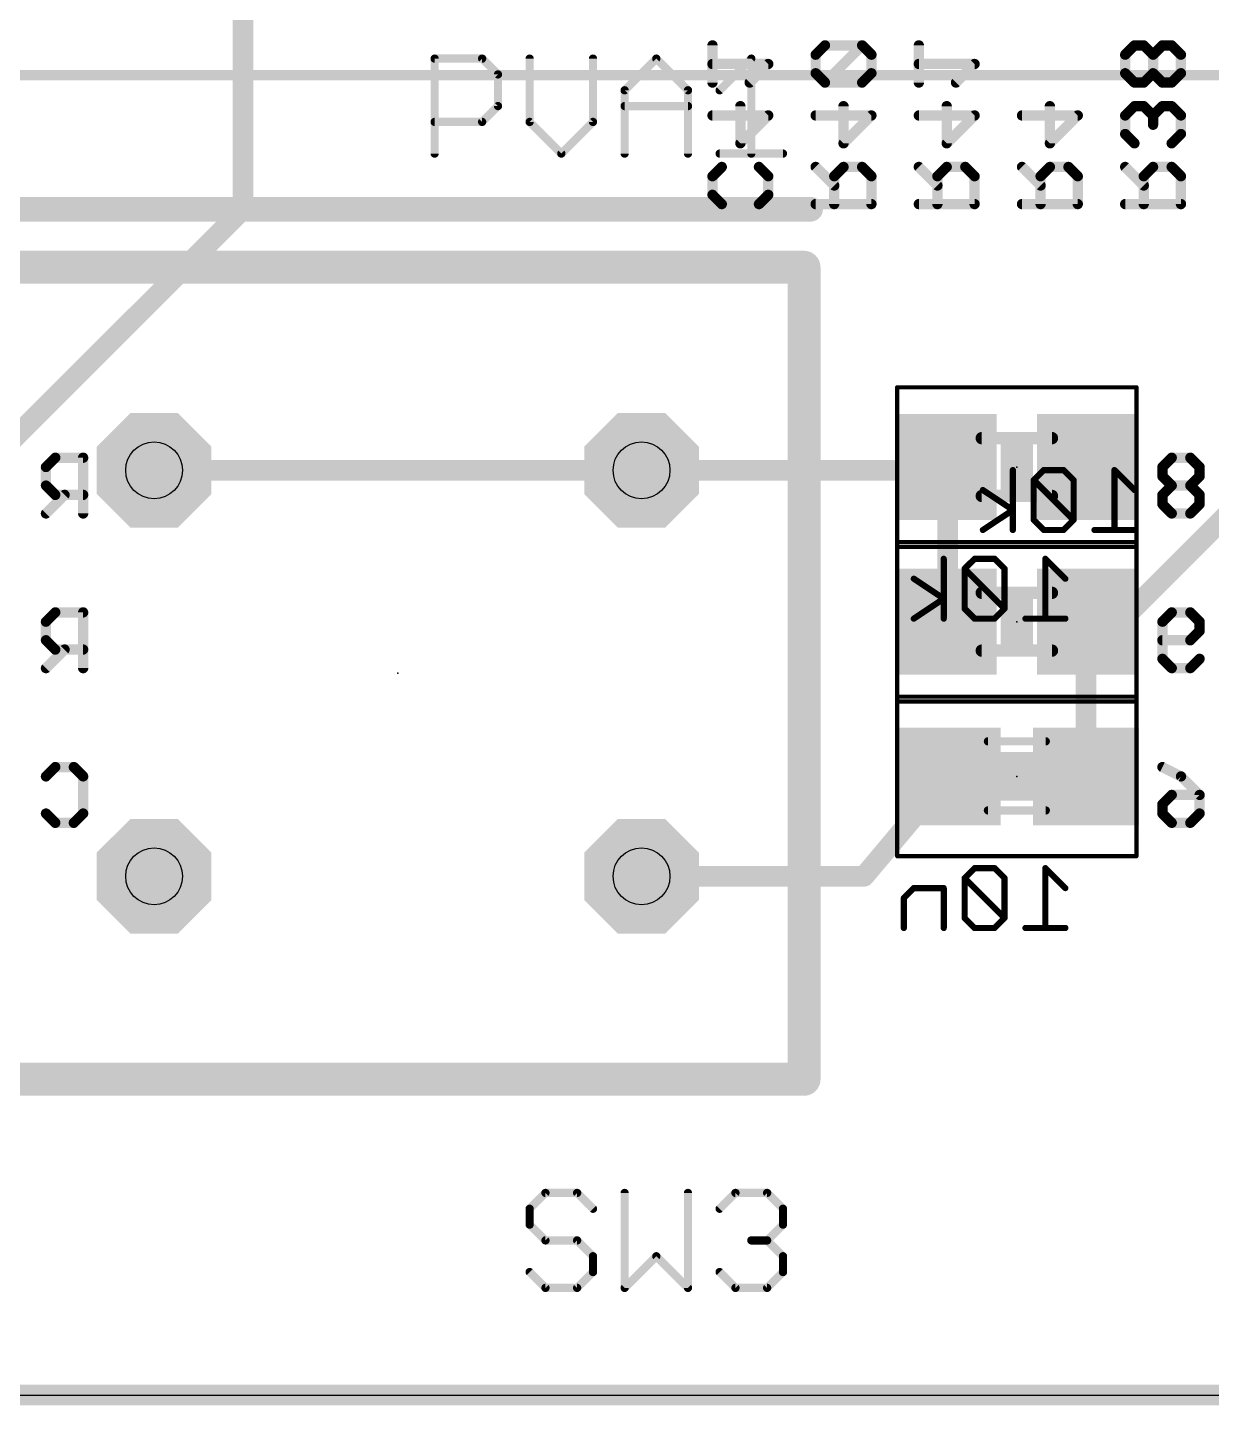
# Model space of a CAD drawing. Extents: x -0.1 to 85.2, y -25.2 to 58.4.
# Drawn here: x 22.11 to 36.69, y -24.26 to -7.29 of the extents above; entities that cross this region are included whole.
import ezdxf

# ---------------------------------------------------------------- set-up
doc = ezdxf.new("R2010")
doc.units = 0
for name, color, linetype in [('1', 22, 'CONTINUOUS'), ('16', 175, 'CONTINUOUS'), ('17', 82, 'CONTINUOUS'), ('20', 7, 'CONTINUOUS'), ('21', 253, 'CONTINUOUS'), ('23', 7, 'CONTINUOUS'), ('24', 7, 'CONTINUOUS'), ('25', 253, 'CONTINUOUS'), ('26', 253, 'CONTINUOUS'), ('27', 253, 'CONTINUOUS'), ('28', 253, 'CONTINUOUS'), ('29', 253, 'CONTINUOUS'), ('30', 253, 'CONTINUOUS'), ('32', 253, 'CONTINUOUS'), ('36', 253, 'CONTINUOUS'), ('40', 175, 'CONTINUOUS'), ('44', 253, 'CONTINUOUS'), ('49', 253, 'CONTINUOUS'), ('52', 253, 'CONTINUOUS')]:
    doc.layers.add(name, color=color, linetype=linetype)

# ---------------------------------------------------------------- blocks, each defined once
blk = doc.blocks.new('RECT')
blk.add_solid([(-0.5, -0.5), (0.5, -0.5), (-0.5, 0.5), (0.5, 0.5)])
blk = doc.blocks.new('OCTAGONP')
at = {"const_width": 0.5}
blk.add_lwpolyline([(-0.25, -0.1036), (-0.25, 0.1036), (-0.1036, 0.25), (0.1036, 0.25), (0.25, 0.1036), (0.25, -0.1036), (0.1036, -0.25), (-0.1036, -0.25), (-0.25, -0.1036), (-0.25, 0.1036)], dxfattribs=at)

msp = doc.modelspace()

# ---------------------------------------------------------------- linework, layer by layer
at = {"layer": '1', "const_width": 0.254}
msp.add_lwpolyline([(0, -24.13), (85.09, -24.13)], dxfattribs=at)
at = {"layer": '16', "const_width": 0.254}
for points in [[(24.765, -4.5085), (24.765, -9.525)], [(24.765, -9.525), (20.0025, -14.2875)], [(23.67, -12.74), (29.67, -12.74)], [(29.67, -12.74), (33.6, -12.74)], [(33.6, -12.74), (33.44, -12.7)], [(33.44, -12.7), (33.44, -14.605)], [(35.56, -14.605), (37.465, -12.7)], [(35.14, -16.51), (35.14, -14.605)], [(35.14, -14.605), (35.56, -14.605)], [(32.41, -17.74), (33.44, -16.51)], [(29.67, -17.74), (32.41, -17.74)], [(85.09, -24.13), (0, -24.13)]]:
    msp.add_lwpolyline(points, dxfattribs=at)
at = {"layer": '16', "const_width": 0.127}
for points in [[(24.7015, -9.525, 1), (24.8285, -9.525)], [(24.8099, -9.5699, 1), (24.7201, -9.4801)], [(23.67, -12.6765, 1), (23.67, -12.8035)], [(29.67, -12.6765, 1), (29.67, -12.8035)], [(29.67, -12.8035, 1), (29.67, -12.6765)], [(33.4554, -12.6384, 1), (33.4246, -12.7616)], [(33.5035, -12.7, 1), (33.3765, -12.7)], [(33.5846, -12.8016, 1), (33.6154, -12.6784)], [(33.6, -12.8035, 1), (33.6, -12.6765)], [(33.3765, -14.605, 1), (33.5035, -14.605)], [(35.2035, -14.605, 1), (35.0765, -14.605)], [(35.14, -14.5415, 1), (35.14, -14.6685)], [(35.5151, -14.5601, 1), (35.6049, -14.6499)], [(35.56, -14.6685, 1), (35.56, -14.5415)], [(33.4887, -16.5508, 1), (33.3913, -16.4692)], [(35.0765, -16.51, 1), (35.2035, -16.51)], [(29.67, -17.6765, 1), (29.67, -17.8035)], [(32.3613, -17.6992, 1), (32.4587, -17.7808)], [(32.41, -17.8035, 1), (32.41, -17.6765)]]:
    msp.add_lwpolyline(points, format="xyb", dxfattribs=at)
at = {"layer": '20'}
msp.add_line((2.54, -24.13), (82.55, -24.13), dxfattribs=at)
at = {"layer": '21'}
for points, const_width in [([(31.75, -9.525), (21.59, -9.525)], 0.3048), ([(21.67, -10.24), (31.67, -10.24)], 0.4064), ([(31.67, -10.24), (31.67, -20.24)], 0.4064), ([(31.67, -20.24), (21.67, -20.24)], 0.4064)]:
    msp.add_lwpolyline(points, dxfattribs=dict(at, const_width=const_width))
for points, const_width in [([(31.75, -9.6012, 1), (31.75, -9.4488)], 0.1524), ([(31.7716, -10.24, 1), (31.5684, -10.24)], 0.2032), ([(31.67, -10.3416, 1), (31.67, -10.1384)], 0.2032), ([(31.5684, -20.24, 1), (31.7716, -20.24)], 0.2032), ([(31.67, -20.3416, 1), (31.67, -20.1384)], 0.2032)]:
    msp.add_lwpolyline(points, format="xyb", dxfattribs=dict(at, const_width=const_width))
at = {"layer": '23'}
msp.add_point((26.67, -15.24), dxfattribs=at)
at = {"layer": '24'}
for p in [(34.29, -12.7), (34.29, -14.605), (34.29, -16.51)]:
    msp.add_point(p, dxfattribs=at)
at = {"layer": '25', "const_width": 0.1016}
for points in [[(28.4875, -21.6398), (28.2926, -21.8347)], [(28.8773, -21.6398), (28.4875, -21.6398)], [(29.0722, -21.8347), (28.8773, -21.6398)], [(29.462, -21.6398), (29.462, -22.8092)], [(30.2416, -22.8092), (30.2416, -21.6398)], [(30.6314, -21.8347), (30.8263, -21.6398)], [(30.8263, -21.6398), (31.2161, -21.6398)], [(31.2161, -21.6398), (31.411, -21.8347)], [(28.2926, -21.8347), (28.2926, -22.0296)], [(31.411, -21.8347), (31.411, -22.0296)], [(28.2926, -22.0296), (28.4875, -22.2245)], [(31.411, -22.0296), (31.2161, -22.2245)], [(28.4875, -22.2245), (28.8773, -22.2245)], [(28.8773, -22.2245), (29.0722, -22.4194)], [(31.2161, -22.2245), (31.0212, -22.2245)], [(31.2161, -22.2245), (31.411, -22.4194)], [(29.0722, -22.4194), (29.0722, -22.6143)], [(29.462, -22.8092), (29.8518, -22.4194)], [(29.8518, -22.4194), (30.2416, -22.8092)], [(31.411, -22.4194), (31.411, -22.6143)], [(28.4875, -22.8092), (28.2926, -22.6143)], [(29.0722, -22.6143), (28.8773, -22.8092)], [(30.8263, -22.8092), (30.6314, -22.6143)], [(31.411, -22.6143), (31.2161, -22.8092)], [(28.8773, -22.8092), (28.4875, -22.8092)], [(31.2161, -22.8092), (30.8263, -22.8092)]]:
    msp.add_lwpolyline(points, dxfattribs=at)
at = {"layer": '25', "const_width": 0.0508}
for points in [[(28.4875, -21.6144, 1), (28.4875, -21.6652)], [(28.5055, -21.6578, 1), (28.4695, -21.6218)], [(28.8953, -21.6218, 1), (28.8593, -21.6578)], [(28.8773, -21.6652, 1), (28.8773, -21.6144)], [(29.4874, -21.6398, 1), (29.4366, -21.6398)], [(30.267, -21.6398, 1), (30.2162, -21.6398)], [(30.8263, -21.6144, 1), (30.8263, -21.6652)], [(30.8443, -21.6578, 1), (30.8083, -21.6218)], [(31.2341, -21.6218, 1), (31.1981, -21.6578)], [(31.2161, -21.6652, 1), (31.2161, -21.6144)], [(28.2746, -21.8167, 1), (28.3106, -21.8527)], [(28.318, -21.8347, 1), (28.2672, -21.8347)], [(29.0542, -21.8527, 1), (29.0902, -21.8167)], [(30.6134, -21.8167, 1), (30.6494, -21.8527)], [(31.4364, -21.8347, 1), (31.3856, -21.8347)], [(31.393, -21.8527, 1), (31.429, -21.8167)], [(28.3106, -22.0116, 1), (28.2746, -22.0476)], [(28.2672, -22.0296, 1), (28.318, -22.0296)], [(31.3856, -22.0296, 1), (31.4364, -22.0296)], [(31.429, -22.0476, 1), (31.393, -22.0116)], [(28.4875, -22.1991, 1), (28.4875, -22.2499)], [(28.4695, -22.2425, 1), (28.5055, -22.2065)], [(28.8953, -22.2065, 1), (28.8593, -22.2425)], [(28.8773, -22.2499, 1), (28.8773, -22.1991)], [(31.0212, -22.1991, 1), (31.0212, -22.2499)], [(31.2341, -22.2065, 1), (31.1981, -22.2425)], [(31.1981, -22.2065, 1), (31.2341, -22.2425)], [(31.2161, -22.2499, 1), (31.2161, -22.1991)], [(29.0976, -22.4194, 1), (29.0468, -22.4194)], [(29.0542, -22.4374, 1), (29.0902, -22.4014)], [(29.8698, -22.4014, 1), (29.8338, -22.4374)], [(29.8698, -22.4374, 1), (29.8338, -22.4014)], [(31.4364, -22.4194, 1), (31.3856, -22.4194)], [(31.393, -22.4374, 1), (31.429, -22.4014)], [(28.3106, -22.5963, 1), (28.2746, -22.6323)], [(29.0902, -22.6323, 1), (29.0542, -22.5963)], [(30.6494, -22.5963, 1), (30.6134, -22.6323)], [(31.429, -22.6323, 1), (31.393, -22.5963)], [(29.0468, -22.6143, 1), (29.0976, -22.6143)], [(31.3856, -22.6143, 1), (31.4364, -22.6143)], [(28.4875, -22.7838, 1), (28.4875, -22.8346)], [(28.4695, -22.8272, 1), (28.5055, -22.7912)], [(28.8593, -22.7912, 1), (28.8953, -22.8272)], [(28.8773, -22.8346, 1), (28.8773, -22.7838)], [(29.444, -22.7912, 1), (29.48, -22.8272)], [(29.4366, -22.8092, 1), (29.4874, -22.8092)], [(30.2162, -22.8092, 1), (30.267, -22.8092)], [(30.2236, -22.8272, 1), (30.2596, -22.7912)], [(30.8263, -22.7838, 1), (30.8263, -22.8346)], [(30.8083, -22.8272, 1), (30.8443, -22.7912)], [(31.1981, -22.7912, 1), (31.2341, -22.8272)], [(31.2161, -22.8346, 1), (31.2161, -22.7838)]]:
    msp.add_lwpolyline(points, format="xyb", dxfattribs=at)
at = {"layer": '26', "const_width": 0.127}
for points in [[(30.5435, -7.9647), (30.5435, -7.5071)], [(31.9279, -7.5071), (31.8135, -7.6215)], [(32.3855, -7.5071), (31.9279, -7.5071)], [(31.9279, -7.9647), (32.3855, -7.5071)], [(32.4999, -7.6215), (32.3855, -7.5071)], [(33.0835, -7.9647), (33.0835, -7.5071)], [(35.7379, -7.5071), (35.6235, -7.6215)], [(35.8523, -7.5071), (35.7379, -7.5071)], [(35.9667, -7.6215), (35.8523, -7.5071)], [(36.0811, -7.5071), (35.9667, -7.6215)], [(36.1955, -7.5071), (36.0811, -7.5071)], [(36.3099, -7.6215), (36.1955, -7.5071)], [(31.8135, -7.6215), (31.8135, -7.8503)], [(32.4999, -7.8503), (32.4999, -7.6215)], [(35.6235, -7.6215), (35.6235, -7.8503)], [(35.9667, -7.8503), (35.9667, -7.6215)], [(36.3099, -7.8503), (36.3099, -7.6215)], [(31.2299, -7.7359), (30.5435, -7.7359)], [(31.0011, -7.9647), (31.2299, -7.7359)], [(31.8135, -7.8503), (31.9279, -7.9647)], [(32.3855, -7.9647), (32.4999, -7.8503)], [(33.7699, -7.7359), (33.0835, -7.7359)], [(33.5411, -7.9647), (33.7699, -7.7359)], [(35.6235, -7.8503), (35.7379, -7.9647)], [(35.8523, -7.9647), (35.9667, -7.8503)], [(35.9667, -7.8503), (36.0811, -7.9647)], [(36.1955, -7.9647), (36.3099, -7.8503)], [(31.9279, -7.9647), (32.3855, -7.9647)], [(35.7379, -7.9647), (35.8523, -7.9647)], [(36.0811, -7.9647), (36.1955, -7.9647)], [(30.5435, -8.3699), (31.2299, -8.3699)], [(30.8867, -8.7131), (30.8867, -8.2555)], [(31.2299, -8.3699), (30.8867, -8.7131)], [(31.8135, -8.3699), (32.4999, -8.3699)], [(32.1567, -8.7131), (32.1567, -8.2555)], [(32.4999, -8.3699), (32.1567, -8.7131)], [(33.0835, -8.3699), (33.7699, -8.3699)], [(33.4267, -8.7131), (33.4267, -8.2555)], [(33.7699, -8.3699), (33.4267, -8.7131)], [(34.3535, -8.3699), (35.0399, -8.3699)], [(34.6967, -8.7131), (34.6967, -8.2555)], [(35.0399, -8.3699), (34.6967, -8.7131)], [(35.7379, -8.2555), (35.6235, -8.3699)], [(35.6235, -8.3699), (35.6235, -8.5987)], [(35.8523, -8.2555), (35.7379, -8.2555)], [(35.9667, -8.3699), (35.8523, -8.2555)], [(36.0811, -8.2555), (35.9667, -8.3699)], [(35.9667, -8.3699), (35.9667, -8.4843)], [(36.1955, -8.2555), (36.0811, -8.2555)], [(36.3099, -8.3699), (36.1955, -8.2555)], [(36.3099, -8.5987), (36.3099, -8.3699)], [(35.6235, -8.5987), (35.7379, -8.7131)], [(36.1955, -8.7131), (36.3099, -8.5987)], [(30.5435, -9.1183), (30.6579, -9.0039)], [(31.1155, -9.0039), (31.2299, -9.1183)], [(32.0423, -9.2327), (31.8135, -9.0039)], [(32.1567, -9.0039), (32.0423, -9.1183)], [(32.3855, -9.0039), (32.1567, -9.0039)], [(32.4999, -9.1183), (32.3855, -9.0039)], [(33.3123, -9.2327), (33.0835, -9.0039)], [(33.4267, -9.0039), (33.3123, -9.1183)], [(33.6555, -9.0039), (33.4267, -9.0039)], [(33.7699, -9.1183), (33.6555, -9.0039)], [(34.5823, -9.2327), (34.3535, -9.0039)], [(34.6967, -9.0039), (34.5823, -9.1183)], [(34.9255, -9.0039), (34.6967, -9.0039)], [(35.0399, -9.1183), (34.9255, -9.0039)], [(35.8523, -9.2327), (35.6235, -9.0039)], [(35.9667, -9.0039), (35.8523, -9.1183)], [(36.1955, -9.0039), (35.9667, -9.0039)], [(36.3099, -9.1183), (36.1955, -9.0039)], [(30.5435, -9.3471), (30.5435, -9.1183)], [(31.2299, -9.1183), (31.2299, -9.3471)], [(32.0423, -9.1183), (32.0423, -9.4615)], [(32.4999, -9.4615), (32.4999, -9.1183)], [(33.3123, -9.1183), (33.3123, -9.4615)], [(33.7699, -9.4615), (33.7699, -9.1183)], [(34.5823, -9.1183), (34.5823, -9.4615)], [(35.0399, -9.4615), (35.0399, -9.1183)], [(35.8523, -9.1183), (35.8523, -9.4615)], [(36.3099, -9.4615), (36.3099, -9.1183)], [(30.6579, -9.4615), (30.5435, -9.3471)], [(31.2299, -9.3471), (31.1155, -9.4615)], [(31.1155, -9.4615), (30.6579, -9.4615)], [(31.8135, -9.4615), (32.4999, -9.4615)], [(33.0835, -9.4615), (33.7699, -9.4615)], [(34.3535, -9.4615), (35.0399, -9.4615)], [(35.6235, -9.4615), (36.3099, -9.4615)], [(22.4533, -12.5851), (22.3389, -12.6995)], [(22.7965, -12.5851), (22.4533, -12.5851)], [(22.7965, -13.2715), (22.7965, -12.5851)], [(36.1965, -12.5851), (36.0821, -12.6995)], [(36.4253, -12.5851), (36.1965, -12.5851)], [(36.5397, -12.6995), (36.4253, -12.5851)], [(22.3389, -12.6995), (22.3389, -12.9283)], [(36.0821, -12.6995), (36.0821, -12.8139)], [(36.5397, -12.8139), (36.5397, -12.6995)], [(22.3389, -12.9283), (22.4533, -13.0427)], [(36.0821, -12.8139), (36.1965, -12.9283)], [(36.1965, -12.9283), (36.0821, -13.0427)], [(36.4253, -12.9283), (36.1965, -12.9283)], [(36.4253, -12.9283), (36.5397, -12.8139)], [(36.5397, -13.0427), (36.4253, -12.9283)], [(22.5677, -13.0427), (22.3389, -13.2715)], [(22.4533, -13.0427), (22.7965, -13.0427)], [(36.0821, -13.0427), (36.0821, -13.1571)], [(36.5397, -13.1571), (36.5397, -13.0427)], [(36.0821, -13.1571), (36.1965, -13.2715)], [(36.1965, -13.2715), (36.4253, -13.2715)], [(36.4253, -13.2715), (36.5397, -13.1571)], [(22.4533, -14.4901), (22.3389, -14.6045)], [(22.3389, -14.6045), (22.3389, -14.8333)], [(22.7965, -14.4901), (22.4533, -14.4901)], [(22.7965, -15.1765), (22.7965, -14.4901)], [(36.0821, -14.6045), (36.1965, -14.4901)], [(36.0821, -15.0621), (36.0821, -14.6045)], [(36.1965, -14.4901), (36.4253, -14.4901)], [(36.4253, -14.4901), (36.5397, -14.6045)], [(36.5397, -14.6045), (36.5397, -14.7189)], [(36.5397, -14.7189), (36.4253, -14.8333)], [(22.3389, -14.8333), (22.4533, -14.9477)], [(22.5677, -14.9477), (22.3389, -15.1765)], [(22.4533, -14.9477), (22.7965, -14.9477)], [(36.4253, -14.8333), (36.0821, -14.8333)], [(36.1965, -15.1765), (36.0821, -15.0621)], [(36.5397, -15.0621), (36.4253, -15.1765)], [(36.4253, -15.1765), (36.1965, -15.1765)], [(22.3389, -16.5095), (22.4533, -16.3951)], [(22.4533, -16.3951), (22.6821, -16.3951)], [(22.6821, -16.3951), (22.7965, -16.5095)], [(22.7965, -16.5095), (22.7965, -16.9671)], [(36.0821, -16.3951), (36.3109, -16.5095)], [(36.3109, -16.5095), (36.5397, -16.7383)], [(36.0821, -16.8527), (36.1965, -16.7383)], [(36.0821, -16.9671), (36.0821, -16.8527)], [(36.1965, -16.7383), (36.5397, -16.7383)], [(36.5397, -16.7383), (36.5397, -16.9671)], [(22.4533, -17.0815), (22.3389, -16.9671)], [(22.7965, -16.9671), (22.6821, -17.0815)], [(36.1965, -17.0815), (36.0821, -16.9671)], [(36.5397, -16.9671), (36.4253, -17.0815)], [(22.6821, -17.0815), (22.4533, -17.0815)], [(36.4253, -17.0815), (36.1965, -17.0815)]]:
    msp.add_lwpolyline(points, dxfattribs=at)
at = {"layer": '26', "const_width": 0.0635}
for points in [[(30.5753, -7.5071, 1), (30.5118, -7.5071)], [(31.9279, -7.4753, 1), (31.9279, -7.5388)], [(31.9503, -7.5295, 1), (31.9054, -7.4846)], [(32.4079, -7.4846, 1), (32.363, -7.5295)], [(32.4079, -7.5295, 1), (32.363, -7.4846)], [(32.3855, -7.5388, 1), (32.3855, -7.4753)], [(33.1153, -7.5071, 1), (33.0517, -7.5071)], [(35.7379, -7.4753, 1), (35.7379, -7.5388)], [(35.7603, -7.5295, 1), (35.7154, -7.4846)], [(35.8747, -7.4846, 1), (35.8298, -7.5295)], [(35.8523, -7.5388, 1), (35.8523, -7.4753)], [(36.0811, -7.4753, 1), (36.0811, -7.5388)], [(36.1035, -7.5295, 1), (36.0586, -7.4846)], [(36.2179, -7.4846, 1), (36.173, -7.5295)], [(36.1955, -7.5388, 1), (36.1955, -7.4753)], [(31.8453, -7.6215, 1), (31.7818, -7.6215)], [(31.791, -7.599, 1), (31.836, -7.6439)], [(32.5316, -7.6215, 1), (32.4681, -7.6215)], [(32.4774, -7.6439, 1), (32.5223, -7.599)], [(35.6553, -7.6215, 1), (35.5917, -7.6215)], [(35.601, -7.599, 1), (35.646, -7.6439)], [(35.9984, -7.6215, 1), (35.9349, -7.6215)], [(35.9442, -7.599, 1), (35.9891, -7.6439)], [(35.9442, -7.6439, 1), (35.9891, -7.599)], [(36.3416, -7.6215, 1), (36.2781, -7.6215)], [(36.2874, -7.6439, 1), (36.3323, -7.599)], [(30.5435, -7.7041, 1), (30.5435, -7.7676)], [(31.2523, -7.7583, 1), (31.2074, -7.7134)], [(31.2299, -7.7676, 1), (31.2299, -7.7041)], [(31.836, -7.8278, 1), (31.791, -7.8727)], [(32.5223, -7.8727, 1), (32.4774, -7.8278)], [(33.0835, -7.7041, 1), (33.0835, -7.7676)], [(33.7923, -7.7583, 1), (33.7474, -7.7134)], [(33.7699, -7.7676, 1), (33.7699, -7.7041)], [(35.646, -7.8278, 1), (35.601, -7.8727)], [(35.9891, -7.8278, 1), (35.9442, -7.8727)], [(35.9891, -7.8727, 1), (35.9442, -7.8278)], [(36.3323, -7.8727, 1), (36.2874, -7.8278)], [(30.5118, -7.9647, 1), (30.5753, -7.9647)], [(30.9786, -7.9422, 1), (31.0235, -7.9871)], [(31.7818, -7.8503, 1), (31.8453, -7.8503)], [(31.9279, -7.9329, 1), (31.9279, -7.9964)], [(31.9054, -7.9422, 1), (31.9503, -7.9871)], [(31.9054, -7.9871, 1), (31.9503, -7.9422)], [(32.363, -7.9422, 1), (32.4079, -7.9871)], [(32.3855, -7.9964, 1), (32.3855, -7.9329)], [(32.4681, -7.8503, 1), (32.5316, -7.8503)], [(33.0517, -7.9647, 1), (33.1153, -7.9647)], [(33.5186, -7.9422, 1), (33.5635, -7.9871)], [(35.5917, -7.8503, 1), (35.6553, -7.8503)], [(35.7379, -7.9329, 1), (35.7379, -7.9964)], [(35.7154, -7.9871, 1), (35.7603, -7.9422)], [(35.8298, -7.9422, 1), (35.8747, -7.9871)], [(35.8523, -7.9964, 1), (35.8523, -7.9329)], [(35.9349, -7.8503, 1), (35.9984, -7.8503)], [(36.0811, -7.9329, 1), (36.0811, -7.9964)], [(36.0586, -7.9871, 1), (36.1035, -7.9422)], [(36.173, -7.9422, 1), (36.2179, -7.9871)], [(36.1955, -7.9964, 1), (36.1955, -7.9329)], [(36.2781, -7.8503, 1), (36.3416, -7.8503)], [(30.5435, -8.3381, 1), (30.5435, -8.4016)], [(30.9184, -8.2555, 1), (30.8549, -8.2555)], [(31.2523, -8.3923, 1), (31.2074, -8.3474)], [(31.2299, -8.4016, 1), (31.2299, -8.3381)], [(31.8135, -8.3381, 1), (31.8135, -8.4016)], [(32.1884, -8.2555, 1), (32.1249, -8.2555)], [(32.5223, -8.3923, 1), (32.4774, -8.3474)], [(32.4999, -8.4016, 1), (32.4999, -8.3381)], [(33.0835, -8.3381, 1), (33.0835, -8.4016)], [(33.4584, -8.2555, 1), (33.3949, -8.2555)], [(33.7923, -8.3923, 1), (33.7474, -8.3474)], [(33.7699, -8.4016, 1), (33.7699, -8.3381)], [(34.3535, -8.3381, 1), (34.3535, -8.4016)], [(34.7284, -8.2555, 1), (34.6649, -8.2555)], [(35.0623, -8.3923, 1), (35.0174, -8.3474)], [(35.0399, -8.4016, 1), (35.0399, -8.3381)], [(35.6553, -8.3699, 1), (35.5917, -8.3699)], [(35.7379, -8.2237, 1), (35.7379, -8.2872)], [(35.7603, -8.2779, 1), (35.7154, -8.233)], [(35.8747, -8.233, 1), (35.8298, -8.2779)], [(35.8523, -8.2872, 1), (35.8523, -8.2237)], [(35.9984, -8.3699, 1), (35.9349, -8.3699)], [(36.0811, -8.2237, 1), (36.0811, -8.2872)], [(36.1035, -8.2779, 1), (36.0586, -8.233)], [(36.2179, -8.233, 1), (36.173, -8.2779)], [(36.1955, -8.2872, 1), (36.1955, -8.2237)], [(36.3416, -8.3699, 1), (36.2781, -8.3699)], [(35.601, -8.3474, 1), (35.646, -8.3923)], [(35.9349, -8.4843, 1), (35.9984, -8.4843)], [(35.9442, -8.3474, 1), (35.9891, -8.3923)], [(35.9442, -8.3923, 1), (35.9891, -8.3474)], [(36.2874, -8.3923, 1), (36.3323, -8.3474)], [(35.646, -8.5762, 1), (35.601, -8.6211)], [(35.5917, -8.5987, 1), (35.6553, -8.5987)], [(36.2781, -8.5987, 1), (36.3416, -8.5987)], [(36.3323, -8.6211, 1), (36.2874, -8.5762)], [(30.8642, -8.6906, 1), (30.9091, -8.7355)], [(30.8549, -8.7131, 1), (30.9184, -8.7131)], [(32.1249, -8.7131, 1), (32.1884, -8.7131)], [(32.1342, -8.6906, 1), (32.1791, -8.7355)], [(33.3949, -8.7131, 1), (33.4584, -8.7131)], [(33.4042, -8.6906, 1), (33.4491, -8.7355)], [(34.6742, -8.6906, 1), (34.7191, -8.7355)], [(34.6649, -8.7131, 1), (34.7284, -8.7131)], [(35.7154, -8.7355, 1), (35.7603, -8.6906)], [(36.173, -8.6906, 1), (36.2179, -8.7355)], [(30.6803, -9.0264, 1), (30.6354, -8.9815)], [(31.1379, -8.9815, 1), (31.093, -9.0264)], [(31.836, -8.9815, 1), (31.791, -9.0264)], [(32.1567, -8.9722, 1), (32.1567, -9.0357)], [(32.1791, -9.0264, 1), (32.1342, -8.9815)], [(32.4079, -8.9815, 1), (32.363, -9.0264)], [(32.3855, -9.0357, 1), (32.3855, -8.9722)], [(33.106, -8.9815, 1), (33.061, -9.0264)], [(33.4267, -8.9722, 1), (33.4267, -9.0357)], [(33.4491, -9.0264, 1), (33.4042, -8.9815)], [(33.6779, -8.9815, 1), (33.633, -9.0264)], [(33.6555, -9.0357, 1), (33.6555, -8.9722)], [(34.376, -8.9815, 1), (34.331, -9.0264)], [(34.6967, -8.9722, 1), (34.6967, -9.0357)], [(34.7191, -9.0264, 1), (34.6742, -8.9815)], [(34.9479, -8.9815, 1), (34.903, -9.0264)], [(34.9255, -9.0357, 1), (34.9255, -8.9722)], [(35.646, -8.9815, 1), (35.601, -9.0264)], [(35.9667, -8.9722, 1), (35.9667, -9.0357)], [(35.9891, -9.0264, 1), (35.9442, -8.9815)], [(36.2179, -8.9815, 1), (36.173, -9.0264)], [(36.1955, -9.0357, 1), (36.1955, -8.9722)], [(30.521, -9.0959, 1), (30.566, -9.1408)], [(30.5753, -9.1183, 1), (30.5118, -9.1183)], [(31.2616, -9.1183, 1), (31.1981, -9.1183)], [(31.2074, -9.1408, 1), (31.2523, -9.0959)], [(32.074, -9.1183, 1), (32.0105, -9.1183)], [(32.0198, -9.0959, 1), (32.0647, -9.1408)], [(32.5316, -9.1183, 1), (32.4681, -9.1183)], [(32.4774, -9.1408, 1), (32.5223, -9.0959)], [(33.344, -9.1183, 1), (33.2805, -9.1183)], [(33.2898, -9.0959, 1), (33.3347, -9.1408)], [(33.8016, -9.1183, 1), (33.7381, -9.1183)], [(33.7474, -9.1408, 1), (33.7923, -9.0959)], [(34.614, -9.1183, 1), (34.5505, -9.1183)], [(34.5598, -9.0959, 1), (34.6047, -9.1408)], [(35.0716, -9.1183, 1), (35.0081, -9.1183)], [(35.0174, -9.1408, 1), (35.0623, -9.0959)], [(35.884, -9.1183, 1), (35.8205, -9.1183)], [(35.8298, -9.0959, 1), (35.8747, -9.1408)], [(36.3416, -9.1183, 1), (36.2781, -9.1183)], [(36.2874, -9.1408, 1), (36.3323, -9.0959)], [(30.566, -9.3247, 1), (30.521, -9.3696)], [(30.5118, -9.3471, 1), (30.5753, -9.3471)], [(31.1981, -9.3471, 1), (31.2616, -9.3471)], [(31.2523, -9.3696, 1), (31.2074, -9.3247)], [(32.0198, -9.2552, 1), (32.0647, -9.2103)], [(33.2898, -9.2552, 1), (33.3347, -9.2103)], [(34.5598, -9.2552, 1), (34.6047, -9.2103)], [(35.8298, -9.2552, 1), (35.8747, -9.2103)], [(30.6579, -9.4298, 1), (30.6579, -9.4933)], [(30.6354, -9.484, 1), (30.6803, -9.439)], [(31.093, -9.439, 1), (31.1379, -9.484)], [(31.1155, -9.4933, 1), (31.1155, -9.4298)], [(31.8135, -9.4298, 1), (31.8135, -9.4933)], [(32.0105, -9.4615, 1), (32.074, -9.4615)], [(32.4681, -9.4615, 1), (32.5316, -9.4615)], [(32.4999, -9.4933, 1), (32.4999, -9.4298)], [(33.0835, -9.4298, 1), (33.0835, -9.4933)], [(33.2805, -9.4615, 1), (33.344, -9.4615)], [(33.7381, -9.4615, 1), (33.8016, -9.4615)], [(33.7699, -9.4933, 1), (33.7699, -9.4298)], [(34.3535, -9.4298, 1), (34.3535, -9.4933)], [(34.5505, -9.4615, 1), (34.614, -9.4615)], [(35.0081, -9.4615, 1), (35.0716, -9.4615)], [(35.0399, -9.4933, 1), (35.0399, -9.4298)], [(35.6235, -9.4298, 1), (35.6235, -9.4933)], [(35.8205, -9.4615, 1), (35.884, -9.4615)], [(36.2781, -9.4615, 1), (36.3416, -9.4615)], [(36.3099, -9.4933, 1), (36.3099, -9.4298)], [(22.4533, -12.5534, 1), (22.4533, -12.6169)], [(22.4758, -12.6076, 1), (22.4309, -12.5627)], [(22.8283, -12.5851, 1), (22.7648, -12.5851)], [(22.7965, -12.6169, 1), (22.7965, -12.5534)], [(36.1965, -12.5534, 1), (36.1965, -12.6169)], [(36.2189, -12.6076, 1), (36.174, -12.5627)], [(36.4477, -12.5627, 1), (36.4028, -12.6076)], [(36.4253, -12.6169, 1), (36.4253, -12.5534)], [(22.3707, -12.6995, 1), (22.3072, -12.6995)], [(22.3165, -12.6771, 1), (22.3614, -12.722)], [(36.1138, -12.6995, 1), (36.0503, -12.6995)], [(36.0596, -12.6771, 1), (36.1045, -12.722)], [(36.5714, -12.6995, 1), (36.5079, -12.6995)], [(36.5172, -12.722, 1), (36.5621, -12.6771)], [(22.3614, -12.9059, 1), (22.3165, -12.9508)], [(22.3072, -12.9283, 1), (22.3707, -12.9283)], [(36.0503, -12.8139, 1), (36.1138, -12.8139)], [(36.1045, -12.7915, 1), (36.0596, -12.8364)], [(36.1965, -12.8966, 1), (36.1965, -12.9601)], [(36.2189, -12.9508, 1), (36.174, -12.9059)], [(36.174, -12.9508, 1), (36.2189, -12.9059)], [(36.4477, -12.9059, 1), (36.4028, -12.9508)], [(36.4028, -12.9059, 1), (36.4477, -12.9508)], [(36.4253, -12.9601, 1), (36.4253, -12.8966)], [(36.5079, -12.8139, 1), (36.5714, -12.8139)], [(36.5621, -12.8364, 1), (36.5172, -12.7915)], [(22.4533, -13.011, 1), (22.4533, -13.0745)], [(22.4309, -13.0652, 1), (22.4758, -13.0203)], [(22.5902, -13.0652, 1), (22.5453, -13.0203)], [(22.7965, -13.0745, 1), (22.7965, -13.011)], [(36.1138, -13.0427, 1), (36.0503, -13.0427)], [(36.0596, -13.0203, 1), (36.1045, -13.0652)], [(36.5714, -13.0427, 1), (36.5079, -13.0427)], [(36.5172, -13.0652, 1), (36.5621, -13.0203)], [(22.3165, -13.249, 1), (22.3614, -13.294)], [(36.0503, -13.1571, 1), (36.1138, -13.1571)], [(36.1045, -13.1347, 1), (36.0596, -13.1796)], [(36.1965, -13.2398, 1), (36.1965, -13.3033)], [(36.174, -13.294, 1), (36.2189, -13.249)], [(36.4028, -13.249, 1), (36.4477, -13.294)], [(36.4253, -13.3033, 1), (36.4253, -13.2398)], [(36.5079, -13.1571, 1), (36.5714, -13.1571)], [(36.5621, -13.1796, 1), (36.5172, -13.1347)], [(22.7648, -13.2715, 1), (22.8283, -13.2715)], [(22.3707, -14.6045, 1), (22.3072, -14.6045)], [(22.3165, -14.5821, 1), (22.3614, -14.627)], [(22.4533, -14.4584, 1), (22.4533, -14.5219)], [(22.4758, -14.5126, 1), (22.4309, -14.4677)], [(22.8283, -14.4901, 1), (22.7648, -14.4901)], [(22.7965, -14.5219, 1), (22.7965, -14.4584)], [(36.1138, -14.6045, 1), (36.0503, -14.6045)], [(36.0596, -14.5821, 1), (36.1045, -14.627)], [(36.1965, -14.4584, 1), (36.1965, -14.5219)], [(36.2189, -14.5126, 1), (36.174, -14.4677)], [(36.4477, -14.4677, 1), (36.4028, -14.5126)], [(36.4253, -14.5219, 1), (36.4253, -14.4584)], [(36.5714, -14.6045, 1), (36.5079, -14.6045)], [(36.5172, -14.627, 1), (36.5621, -14.5821)], [(36.5079, -14.7189, 1), (36.5714, -14.7189)], [(36.5621, -14.7414, 1), (36.5172, -14.6965)], [(22.3614, -14.8109, 1), (22.3165, -14.8558)], [(22.3072, -14.8333, 1), (22.3707, -14.8333)], [(22.4533, -14.916, 1), (22.4533, -14.9795)], [(22.4309, -14.9702, 1), (22.4758, -14.9253)], [(22.5902, -14.9702, 1), (22.5453, -14.9253)], [(22.7965, -14.9795, 1), (22.7965, -14.916)], [(36.0821, -14.8016, 1), (36.0821, -14.8651)], [(36.4028, -14.8109, 1), (36.4477, -14.8558)], [(36.4253, -14.8651, 1), (36.4253, -14.8016)], [(36.0503, -15.0621, 1), (36.1138, -15.0621)], [(36.1045, -15.0397, 1), (36.0596, -15.0846)], [(36.5621, -15.0846, 1), (36.5172, -15.0397)], [(22.3165, -15.154, 1), (22.3614, -15.199)], [(22.7648, -15.1765, 1), (22.8283, -15.1765)], [(36.1965, -15.1448, 1), (36.1965, -15.2083)], [(36.174, -15.199, 1), (36.2189, -15.154)], [(36.4028, -15.154, 1), (36.4477, -15.199)], [(36.4253, -15.2083, 1), (36.4253, -15.1448)], [(22.3165, -16.4871, 1), (22.3614, -16.532)], [(22.4533, -16.3634, 1), (22.4533, -16.4269)], [(22.4758, -16.4176, 1), (22.4309, -16.3727)], [(22.7046, -16.3727, 1), (22.6597, -16.4176)], [(22.6821, -16.4269, 1), (22.6821, -16.3634)], [(22.8283, -16.5095, 1), (22.7648, -16.5095)], [(22.774, -16.532, 1), (22.819, -16.4871)], [(36.0963, -16.3667, 1), (36.0679, -16.4235)], [(36.3333, -16.4871, 1), (36.2884, -16.532)], [(36.2967, -16.5379, 1), (36.3251, -16.4811)], [(36.1138, -16.8527, 1), (36.0503, -16.8527)], [(36.0596, -16.8303, 1), (36.1045, -16.8752)], [(36.1965, -16.7066, 1), (36.1965, -16.7701)], [(36.2189, -16.7608, 1), (36.174, -16.7159)], [(36.5714, -16.7383, 1), (36.5079, -16.7383)], [(36.5172, -16.7608, 1), (36.5621, -16.7159)], [(36.5397, -16.7701, 1), (36.5397, -16.7066)], [(22.3614, -16.9447, 1), (22.3165, -16.9896)], [(22.7648, -16.9671, 1), (22.8283, -16.9671)], [(22.819, -16.9896, 1), (22.774, -16.9447)], [(36.0503, -16.9671, 1), (36.1138, -16.9671)], [(36.1045, -16.9447, 1), (36.0596, -16.9896)], [(36.5079, -16.9671, 1), (36.5714, -16.9671)], [(36.5621, -16.9896, 1), (36.5172, -16.9447)], [(22.4533, -17.0498, 1), (22.4533, -17.1133)], [(22.4309, -17.104, 1), (22.4758, -17.059)], [(22.6597, -17.059, 1), (22.7046, -17.104)], [(22.6821, -17.1133, 1), (22.6821, -17.0498)], [(36.1965, -17.0498, 1), (36.1965, -17.1133)], [(36.174, -17.104, 1), (36.2189, -17.059)], [(36.4028, -17.059, 1), (36.4477, -17.104)], [(36.4253, -17.1133, 1), (36.4253, -17.0498)]]:
    msp.add_lwpolyline(points, format="xyb", dxfattribs=at)
at = {"layer": '27', "const_width": 0.1016}
for points in [[(27.1232, -8.8392), (27.1232, -7.6698)], [(27.1232, -7.6698), (27.7079, -7.6698)], [(27.7079, -7.6698), (27.9028, -7.8647)], [(28.2926, -7.6698), (28.2926, -8.4494)], [(29.0722, -8.4494), (29.0722, -7.6698)], [(29.462, -8.0596), (29.8518, -7.6698)], [(29.8518, -7.6698), (30.2416, -8.0596)], [(30.6314, -8.0596), (31.0212, -7.6698)], [(31.0212, -7.6698), (31.0212, -8.8392)], [(27.9028, -7.8647), (27.9028, -8.2545)], [(29.462, -8.8392), (29.462, -8.0596)], [(30.2416, -8.0596), (30.2416, -8.8392)], [(27.9028, -8.2545), (27.7079, -8.4494)], [(29.462, -8.2545), (30.2416, -8.2545)], [(27.7079, -8.4494), (27.1232, -8.4494)], [(28.2926, -8.4494), (28.6824, -8.8392)], [(28.6824, -8.8392), (29.0722, -8.4494)], [(30.6314, -8.8392), (31.411, -8.8392)]]:
    msp.add_lwpolyline(points, dxfattribs=at)
at = {"layer": '27', "const_width": 0.0508}
for points in [[(27.1486, -7.6698, 1), (27.0978, -7.6698)], [(27.1232, -7.6444, 1), (27.1232, -7.6952)], [(27.7259, -7.6518, 1), (27.6899, -7.6878)], [(27.7079, -7.6952, 1), (27.7079, -7.6444)], [(28.318, -7.6698, 1), (28.2672, -7.6698)], [(29.0976, -7.6698, 1), (29.0468, -7.6698)], [(29.8698, -7.6518, 1), (29.8338, -7.6878)], [(29.8698, -7.6878, 1), (29.8338, -7.6518)], [(31.0466, -7.6698, 1), (30.9958, -7.6698)], [(31.0392, -7.6878, 1), (31.0032, -7.6518)], [(27.9282, -7.8647, 1), (27.8774, -7.8647)], [(27.8848, -7.8827, 1), (27.9208, -7.8467)], [(29.444, -8.0416, 1), (29.48, -8.0776)], [(29.4874, -8.0596, 1), (29.4366, -8.0596)], [(30.267, -8.0596, 1), (30.2162, -8.0596)], [(30.2236, -8.0776, 1), (30.2596, -8.0416)], [(30.6134, -8.0416, 1), (30.6494, -8.0776)], [(27.8774, -8.2545, 1), (27.9282, -8.2545)], [(27.9208, -8.2725, 1), (27.8848, -8.2365)], [(29.462, -8.2291, 1), (29.462, -8.2799)], [(30.2416, -8.2799, 1), (30.2416, -8.2291)], [(27.1232, -8.424, 1), (27.1232, -8.4748)], [(27.6899, -8.4314, 1), (27.7259, -8.4674)], [(27.7079, -8.4748, 1), (27.7079, -8.424)], [(28.3106, -8.4314, 1), (28.2746, -8.4674)], [(28.2672, -8.4494, 1), (28.318, -8.4494)], [(29.0468, -8.4494, 1), (29.0976, -8.4494)], [(29.0902, -8.4674, 1), (29.0542, -8.4314)], [(27.0978, -8.8392, 1), (27.1486, -8.8392)], [(28.6644, -8.8212, 1), (28.7004, -8.8572)], [(28.6644, -8.8572, 1), (28.7004, -8.8212)], [(29.4366, -8.8392, 1), (29.4874, -8.8392)], [(30.2162, -8.8392, 1), (30.267, -8.8392)], [(30.6314, -8.8138, 1), (30.6314, -8.8646)], [(30.9958, -8.8392, 1), (31.0466, -8.8392)], [(31.411, -8.8646, 1), (31.411, -8.8138)]]:
    msp.add_lwpolyline(points, format="xyb", dxfattribs=at)
at = {"layer": '28', "const_width": 0.0381}
for points in [[(34.2596, -12.7375, 1), (34.2215, -12.7375)], [(34.6204, -12.7184, 1), (34.6204, -12.7565)], [(34.6339, -12.7509, 1), (34.6069, -12.724)], [(34.8796, -12.724, 1), (34.8527, -12.7509)], [(34.8661, -12.7565, 1), (34.8661, -12.7184)], [(35.5107, -12.7375, 1), (35.4726, -12.7375)], [(35.5051, -12.724, 1), (35.4782, -12.7509)], [(34.5166, -12.8603, 1), (34.4785, -12.8603)], [(34.511, -12.8469, 1), (34.484, -12.8738)], [(34.484, -12.8469, 1), (34.511, -12.8738)], [(35.008, -12.8603, 1), (34.9699, -12.8603)], [(34.9755, -12.8738, 1), (35.0025, -12.8469)], [(33.8825, -12.9674, 1), (33.8614, -12.9991)], [(35.7239, -12.9967, 1), (35.7509, -12.9697)], [(34.2511, -13.2448, 1), (34.23, -13.2131)], [(34.23, -13.2448, 1), (34.2511, -13.2131)], [(34.511, -13.3384, 1), (34.484, -13.3653)], [(34.4785, -13.3518, 1), (34.5166, -13.3518)], [(34.9699, -13.3518, 1), (35.008, -13.3518)], [(35.0025, -13.3653, 1), (34.9755, -13.3384)], [(34.9755, -13.3653, 1), (35.0025, -13.3384)], [(33.8614, -13.4588, 1), (33.8825, -13.4906)], [(34.2215, -13.4747, 1), (34.2596, -13.4747)], [(34.6204, -13.4557, 1), (34.6204, -13.4938)], [(34.6069, -13.4882, 1), (34.6339, -13.4612)], [(34.8527, -13.4612, 1), (34.8796, -13.4882)], [(34.8661, -13.4938, 1), (34.8661, -13.4557)], [(35.2459, -13.4557, 1), (35.2459, -13.4938)], [(35.4726, -13.4747, 1), (35.5107, -13.4747)], [(35.7374, -13.4938, 1), (35.7374, -13.4557)], [(33.4091, -13.8297, 1), (33.371, -13.8297)], [(33.666, -13.9525, 1), (33.6279, -13.9525)], [(33.6605, -13.9391, 1), (33.6335, -13.966)], [(33.7699, -13.8106, 1), (33.7699, -13.8487)], [(33.7833, -13.8431, 1), (33.7564, -13.8162)], [(34.0291, -13.8162, 1), (34.0021, -13.8431)], [(34.0156, -13.8487, 1), (34.0156, -13.8106)], [(34.1575, -13.9525, 1), (34.1194, -13.9525)], [(34.6546, -13.8162, 1), (34.6277, -13.8431)], [(34.6602, -13.8297, 1), (34.6221, -13.8297)], [(33.032, -14.0596, 1), (33.0109, -14.0913)], [(33.6335, -13.9391, 1), (33.6605, -13.966)], [(34.125, -13.966, 1), (34.152, -13.9391)], [(34.8734, -14.0889, 1), (34.9004, -14.0619)], [(33.4006, -14.337, 1), (33.3795, -14.3053)], [(33.3795, -14.337, 1), (33.4006, -14.3053)], [(33.6605, -14.4306, 1), (33.6335, -14.4575)], [(34.152, -14.4575, 1), (34.125, -14.4306)], [(34.125, -14.4575, 1), (34.152, -14.4306)], [(33.0109, -14.551, 1), (33.032, -14.5828)], [(33.371, -14.5669, 1), (33.4091, -14.5669)], [(33.6279, -14.444, 1), (33.666, -14.444)], [(33.7699, -14.5479, 1), (33.7699, -14.586)], [(33.7564, -14.5804, 1), (33.7833, -14.5534)], [(34.0021, -14.5534, 1), (34.0291, -14.5804)], [(34.0156, -14.586, 1), (34.0156, -14.5479)], [(34.1194, -14.444, 1), (34.1575, -14.444)], [(34.3954, -14.5479, 1), (34.3954, -14.586)], [(34.6221, -14.5669, 1), (34.6602, -14.5669)], [(34.8869, -14.586, 1), (34.8869, -14.5479)], [(33.7699, -17.6206, 1), (33.7699, -17.6587)], [(33.7833, -17.6531, 1), (33.7564, -17.6262)], [(34.0291, -17.6262, 1), (34.0021, -17.6531)], [(34.0156, -17.6587, 1), (34.0156, -17.6206)], [(34.6546, -17.6262, 1), (34.6277, -17.6531)], [(34.6602, -17.6397, 1), (34.6221, -17.6397)], [(33.666, -17.7625, 1), (33.6279, -17.7625)], [(33.6605, -17.7491, 1), (33.6335, -17.776)], [(33.6335, -17.7491, 1), (33.6605, -17.776)], [(34.1575, -17.7625, 1), (34.1194, -17.7625)], [(34.125, -17.776, 1), (34.152, -17.7491)], [(32.9176, -18.0083, 1), (32.8795, -18.0083)], [(32.8851, -17.9948, 1), (32.9121, -18.0218)], [(33.0215, -17.8664, 1), (33.0215, -17.9045)], [(33.0349, -17.8989, 1), (33.008, -17.8719)], [(33.4091, -17.8854, 1), (33.371, -17.8854)], [(33.3901, -17.9045, 1), (33.3901, -17.8664)], [(34.8734, -17.8989, 1), (34.9004, -17.8719)], [(33.6279, -18.254, 1), (33.666, -18.254)], [(33.6605, -18.2406, 1), (33.6335, -18.2675)], [(34.1194, -18.254, 1), (34.1575, -18.254)], [(34.152, -18.2675, 1), (34.125, -18.2406)], [(34.125, -18.2675, 1), (34.152, -18.2406)], [(32.8795, -18.3769, 1), (32.9176, -18.3769)], [(33.371, -18.3769, 1), (33.4091, -18.3769)], [(33.7699, -18.3578, 1), (33.7699, -18.3959)], [(33.7564, -18.3904, 1), (33.7833, -18.3634)], [(34.0021, -18.3634, 1), (34.0291, -18.3904)], [(34.0156, -18.3959, 1), (34.0156, -18.3578)], [(34.3954, -18.3578, 1), (34.3954, -18.3959)], [(34.6221, -18.3769, 1), (34.6602, -18.3769)], [(34.8869, -18.3959, 1), (34.8869, -18.3578)]]:
    msp.add_lwpolyline(points, format="xyb", dxfattribs=at)
at = {"layer": '28', "const_width": 0.0762}
for points in [[(34.2406, -13.4747), (34.2406, -12.7375)], [(34.6204, -12.7375), (34.4975, -12.8603)], [(34.8661, -12.7375), (34.6204, -12.7375)], [(34.989, -12.8603), (34.8661, -12.7375)], [(35.7374, -12.9832), (35.4917, -12.7375)], [(35.4917, -12.7375), (35.4917, -13.4747)], [(34.4975, -12.8603), (34.4975, -13.3518)], [(34.989, -13.3518), (34.4975, -12.8603)], [(34.989, -13.3518), (34.989, -12.8603)], [(34.2406, -13.229), (33.872, -12.9832)], [(33.872, -13.4747), (34.2406, -13.229)], [(34.4975, -13.3518), (34.6204, -13.4747)], [(34.8661, -13.4747), (34.989, -13.3518)], [(34.6204, -13.4747), (34.8661, -13.4747)], [(35.7374, -13.4747), (35.2459, -13.4747)], [(33.3901, -14.5669), (33.3901, -13.8297)], [(33.7699, -13.8297), (33.647, -13.9525)], [(33.647, -13.9525), (33.647, -14.444)], [(34.1385, -14.444), (33.647, -13.9525)], [(34.0156, -13.8297), (33.7699, -13.8297)], [(34.1385, -13.9525), (34.0156, -13.8297)], [(34.1385, -14.444), (34.1385, -13.9525)], [(34.8869, -14.0754), (34.6412, -13.8297)], [(34.6412, -13.8297), (34.6412, -14.5669)], [(33.3901, -14.3212), (33.0215, -14.0754)], [(33.0215, -14.5669), (33.3901, -14.3212)], [(33.647, -14.444), (33.7699, -14.5669)], [(34.0156, -14.5669), (34.1385, -14.444)], [(33.7699, -14.5669), (34.0156, -14.5669)], [(34.8869, -14.5669), (34.3954, -14.5669)], [(33.7699, -17.6397), (33.647, -17.7625)], [(34.0156, -17.6397), (33.7699, -17.6397)], [(34.1385, -17.7625), (34.0156, -17.6397)], [(34.8869, -17.8854), (34.6412, -17.6397)], [(34.6412, -17.6397), (34.6412, -18.3769)], [(33.647, -17.7625), (33.647, -18.254)], [(34.1385, -18.254), (33.647, -17.7625)], [(34.1385, -18.254), (34.1385, -17.7625)], [(33.0215, -17.8854), (32.8986, -18.0083)], [(32.8986, -18.0083), (32.8986, -18.3769)], [(33.3901, -17.8854), (33.0215, -17.8854)], [(33.3901, -18.3769), (33.3901, -17.8854)], [(33.647, -18.254), (33.7699, -18.3769)], [(34.0156, -18.3769), (34.1385, -18.254)], [(33.7699, -18.3769), (34.0156, -18.3769)], [(34.8869, -18.3769), (34.3954, -18.3769)]]:
    msp.add_lwpolyline(points, dxfattribs=at)
at = {"layer": '40', "const_width": 0.0508}
for points in [[(35.763, -11.717), (32.817, -11.717)], [(32.817, -11.717), (32.817, -13.683)], [(35.763, -13.683), (35.763, -11.717)], [(35.763, -13.622), (32.817, -13.622)], [(32.817, -13.622), (32.817, -15.588)], [(32.817, -13.683), (35.763, -13.683)], [(35.763, -15.588), (35.763, -13.622)], [(35.763, -15.527), (32.817, -15.527)], [(32.817, -15.527), (32.817, -17.493)], [(32.817, -15.588), (35.763, -15.588)], [(35.763, -17.493), (35.763, -15.527)], [(32.817, -17.493), (35.763, -17.493)]]:
    msp.add_lwpolyline(points, dxfattribs=at)
at = {"layer": '40', "const_width": 0.0254}
for points in [[(32.817, -11.7043, 1), (32.817, -11.7297)], [(32.8297, -11.717, 1), (32.8043, -11.717)], [(35.7757, -11.717, 1), (35.7503, -11.717)], [(35.763, -11.7297, 1), (35.763, -11.7043)], [(32.817, -13.6093, 1), (32.817, -13.6347)], [(32.8297, -13.622, 1), (32.8043, -13.622)], [(32.817, -13.6703, 1), (32.817, -13.6957)], [(32.8043, -13.683, 1), (32.8297, -13.683)], [(35.7757, -13.622, 1), (35.7503, -13.622)], [(35.7503, -13.683, 1), (35.7757, -13.683)], [(35.763, -13.6347, 1), (35.763, -13.6093)], [(35.763, -13.6957, 1), (35.763, -13.6703)], [(32.817, -15.5143, 1), (32.817, -15.5397)], [(32.8297, -15.527, 1), (32.8043, -15.527)], [(32.817, -15.5753, 1), (32.817, -15.6007)], [(32.8043, -15.588, 1), (32.8297, -15.588)], [(35.7757, -15.527, 1), (35.7503, -15.527)], [(35.7503, -15.588, 1), (35.7757, -15.588)], [(35.763, -15.5397, 1), (35.763, -15.5143)], [(35.763, -15.6007, 1), (35.763, -15.5753)], [(32.817, -17.4803, 1), (32.817, -17.5057)], [(35.763, -17.5057, 1), (35.763, -17.4803)], [(32.8043, -17.493, 1), (32.8297, -17.493)], [(35.7503, -17.493, 1), (35.7757, -17.493)]]:
    msp.add_lwpolyline(points, format="xyb", dxfattribs=at)
at = {"layer": '44'}
for centre in [(23.67, -12.74), (29.67, -12.74), (23.67, -17.74), (29.67, -17.74)]:
    msp.add_circle(centre, 0.35, dxfattribs=at)
at = {"layer": '49', "const_width": 0.127}
msp.add_lwpolyline([(1.545, -7.875), (83.545, -7.875)], dxfattribs=at)
at = {"layer": '52'}
for points, const_width in [([(33.858, -12.344), (34.722, -12.344)], 0.1524), ([(34.722, -13.056), (33.858, -13.056)], 0.1524), ([(33.858, -14.249), (34.722, -14.249)], 0.1524), ([(34.722, -14.961), (33.858, -14.961)], 0.1524), ([(34.646, -16.078), (33.934, -16.078)], 0.1016), ([(34.646, -16.929), (33.934, -16.929)], 0.1016)]:
    msp.add_lwpolyline(points, dxfattribs=dict(at, const_width=const_width))
for points, const_width in [([(33.858, -12.3059, 1), (33.858, -12.3821)], 0.0762), ([(34.722, -12.3821, 1), (34.722, -12.3059)], 0.0762), ([(33.858, -13.0179, 1), (33.858, -13.0941)], 0.0762), ([(34.722, -13.0941, 1), (34.722, -13.0179)], 0.0762), ([(33.858, -14.2109, 1), (33.858, -14.2871)], 0.0762), ([(34.722, -14.2871, 1), (34.722, -14.2109)], 0.0762), ([(33.858, -14.9229, 1), (33.858, -14.9991)], 0.0762), ([(34.722, -14.9991, 1), (34.722, -14.9229)], 0.0762), ([(33.934, -16.0526, 1), (33.934, -16.1034)], 0.0508), ([(34.646, -16.1034, 1), (34.646, -16.0526)], 0.0508), ([(33.934, -16.9036, 1), (33.934, -16.9544)], 0.0508), ([(34.646, -16.9544, 1), (34.646, -16.9036)], 0.0508)]:
    msp.add_lwpolyline(points, format="xyb", dxfattribs=dict(at, const_width=const_width))

# ---------------------------------------------------------------- block references
at = {"layer": '16', "yscale": 1.1, "rotation": 180}
for p in [(33.44, -12.7), (35.14, -12.7)]:
    msp.add_blockref('RECT', p, dxfattribs=at)
at = {"layer": '16', "yscale": 1.1}
for p in [(33.44, -14.605), (35.14, -14.605)]:
    msp.add_blockref('RECT', p, dxfattribs=at)
at = {"layer": '16', "xscale": 1.1, "rotation": 180}
for p in [(33.44, -16.51), (35.14, -16.51)]:
    msp.add_blockref('RECT', p, dxfattribs=at)
at = {"layer": '17', "xscale": 1.208, "yscale": 1.208, "rotation": 180}
for p in [(23.67, -12.74), (23.67, -12.74), (29.67, -12.74), (29.67, -12.74), (23.67, -17.74), (23.67, -17.74), (29.67, -17.74), (29.67, -17.74)]:
    msp.add_blockref('OCTAGONP', p, dxfattribs=at)
at = {"layer": '29', "xscale": 1.4112, "yscale": 1.4112, "rotation": 180}
for p in [(23.67, -12.74), (29.67, -12.74), (23.67, -17.74), (29.67, -17.74)]:
    msp.add_blockref('OCTAGONP', p, dxfattribs=at)
at = {"layer": '30', "rotation": 180}
for name, p, xscale, yscale in [('OCTAGONP', (23.67, -12.74), 1.4112, 1.4112), ('OCTAGONP', (29.67, -12.74), 1.4112, 1.4112), ('RECT', (33.44, -12.7), 1.2032, 1.3032), ('RECT', (35.14, -12.7), 1.2032, 1.3032), ('RECT', (33.44, -16.51), 1.3032, 1.2032), ('RECT', (35.14, -16.51), 1.3032, 1.2032), ('OCTAGONP', (23.67, -17.74), 1.4112, 1.4112), ('OCTAGONP', (29.67, -17.74), 1.4112, 1.4112)]:
    msp.add_blockref(name, p, dxfattribs=dict(at, xscale=xscale, yscale=yscale))
at = {"layer": '30', "xscale": 1.2032, "yscale": 1.3032}
for p in [(33.44, -14.605), (35.14, -14.605)]:
    msp.add_blockref('RECT', p, dxfattribs=at)
at = {"layer": '32', "yscale": 1.1, "rotation": 180}
for p in [(33.44, -12.7), (35.14, -12.7)]:
    msp.add_blockref('RECT', p, dxfattribs=at)
at = {"layer": '32', "yscale": 1.1}
for p in [(33.44, -14.605), (35.14, -14.605)]:
    msp.add_blockref('RECT', p, dxfattribs=at)
at = {"layer": '32', "xscale": 1.1, "rotation": 180}
for p in [(33.44, -16.51), (35.14, -16.51)]:
    msp.add_blockref('RECT', p, dxfattribs=at)
at = {"layer": '36', "xscale": 0.3998, "rotation": 180}
for p, yscale in [((34.29, -12.7), 0.8002), ((34.29, -16.51), 0.6)]:
    msp.add_blockref('RECT', p, dxfattribs=dict(at, yscale=yscale))
at = {"layer": '36', "xscale": 0.3998, "yscale": 0.8002}
msp.add_blockref('RECT', (34.29, -14.605), dxfattribs=at)
at = {"layer": '52', "rotation": 180}
for p, xscale, yscale in [((33.655, -12.7), 0.4064, 0.8636), ((34.925, -12.7), 0.4064, 0.8636), ((33.7097, -16.5049), 0.5001, 0.95), ((34.8782, -16.5049), 0.5001, 0.95)]:
    msp.add_blockref('RECT', p, dxfattribs=dict(at, xscale=xscale, yscale=yscale))
at = {"layer": '52', "xscale": 0.4064, "yscale": 0.8636}
for p in [(33.655, -14.605), (34.925, -14.605)]:
    msp.add_blockref('RECT', p, dxfattribs=at)

doc.saveas('drawing.dxf')
